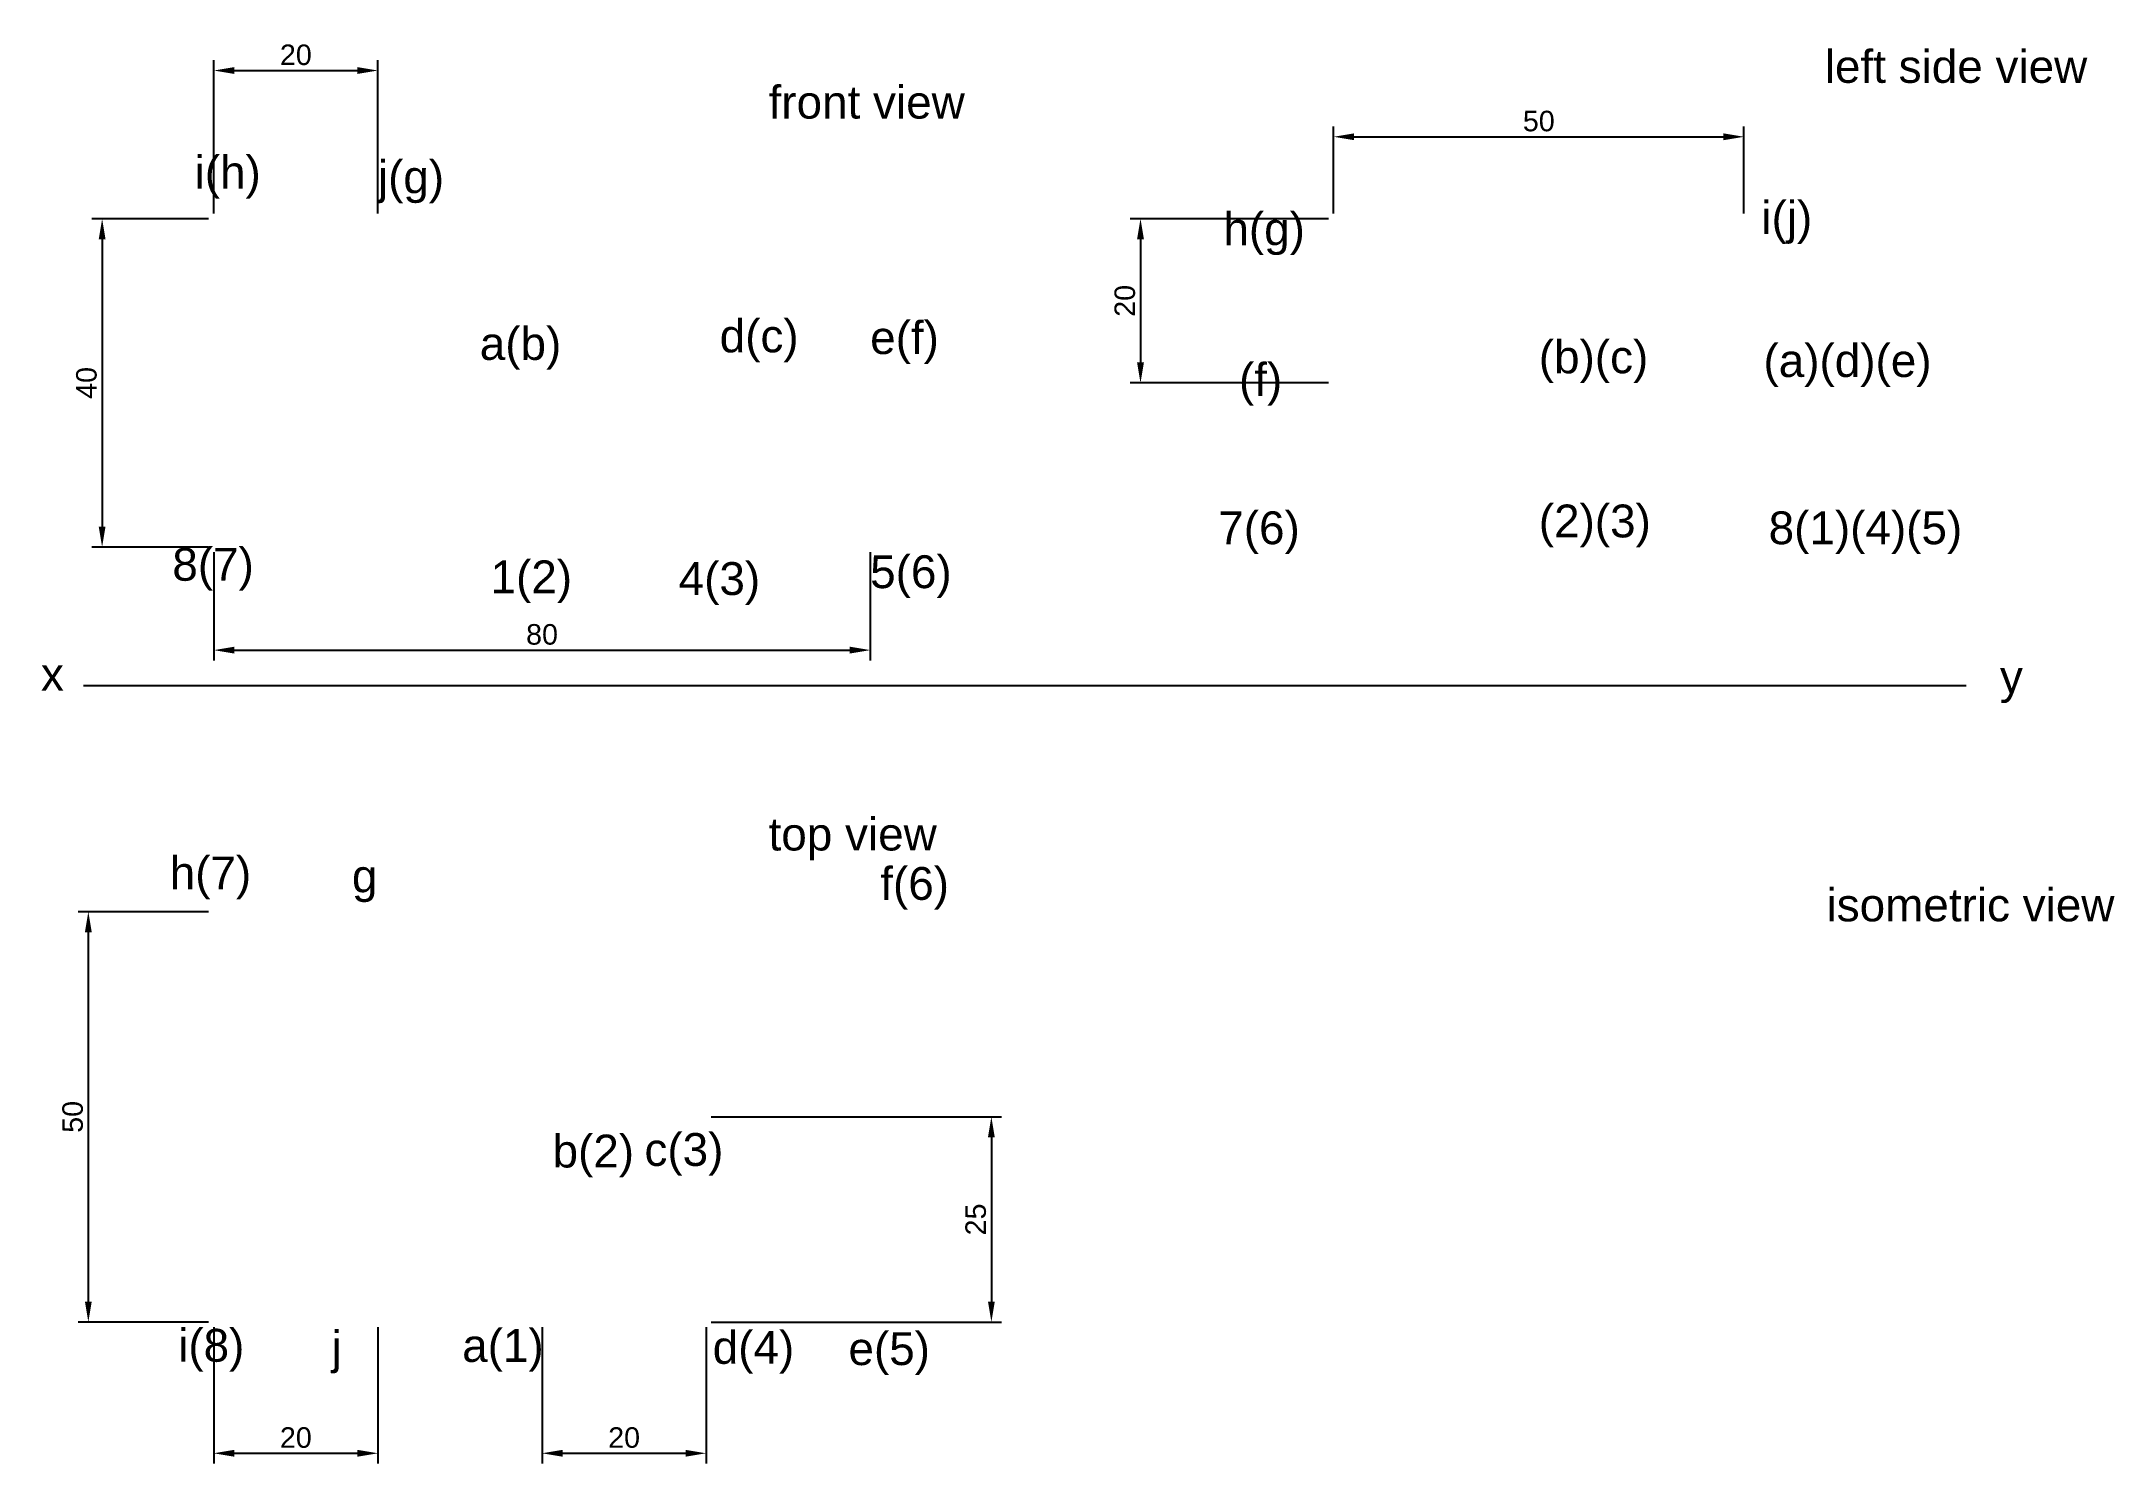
# Paper-space layout 'Layout1' of a CAD drawing. Header units: millimetres. Extents: x 3 to 256, y 16 to 190.
import ezdxf

# ---------------------------------------------------------------- set-up
doc = ezdxf.new("R2010")
doc.units = ezdxf.units.MM
doc.header["$PDMODE"] = 3
doc.header["$PDSIZE"] = -3
doc.styles.get("Standard").update_dxf_attribs({"font": 'arial.ttf'})
doc.dimstyles.new('ISO-25', dxfattribs={"dimtxt": 2.5, "dimasz": 2.5, "dimexe": 1.25, "dimexo": 0.625, "dimtad": 1, "dimtxsty": 'Standard', "dimcen": 2.5, "dimadec": 0, "dimazin": 0, "dimtfac": 1, "dimtmove": 0, "dimatfit": 3, "dimfxl": 1, "dimarcsym": 0})

# ---------------------------------------------------------------- blocks, each defined once
blk = doc.blocks.new('*D10')
at = {"color": 0, "lineweight": -2, "transparency": 16777216}
for p, q in [((160.7670282935519, 168.7825149563356), (160.7670282935519, 179.4005129388042)), ((210.7670282935519, 168.7825149563356), (210.7670282935519, 179.4005129388042)), ((163.2670282935519, 178.1505129388042), (208.2670282935519, 178.1505129388042))]:
    blk.add_line(p, q, dxfattribs=at)
at = {"color": 0, "transparency": 16777216}
for points in [[(163.2670282935519, 178.5671796054709), (163.2670282935519, 177.7338462721376), (160.7670282935519, 178.1505129388042)], [(208.2670282935519, 178.5671796054709), (208.2670282935519, 177.7338462721376), (210.7670282935519, 178.1505129388042)]]:
    blk.add_solid(points, dxfattribs=at)
at = {"layer": 'Defpoints', "color": 0, "transparency": 16777216}
for p in [(210.7670282935519, 178.1505129388042), (160.7670282935519, 168.1575149563356), (210.7670282935519, 168.1575149563356)]:
    blk.add_point(p, dxfattribs=at)
at = {"color": 0, "transparency": 16777216, "insert": (185.7670282935519, 180.0519454081085), "char_height": 2.5, "attachment_point": 5}
blk.add_mtext('50', dxfattribs=at)
blk = doc.blocks.new('*D11')
at = {"color": 0, "lineweight": -2, "transparency": 16777216}
for p, q in [((160.142028293552, 168.1575149563357), (135.9815682445505, 168.1575149563357)), ((137.2315682445505, 165.6575149563357), (137.2315682445505, 150.6575149563357)), ((160.1420282935574, 148.1575149563357), (135.9815682445505, 148.1575149563357))]:
    blk.add_line(p, q, dxfattribs=at)
at = {"color": 0, "transparency": 16777216}
for points in [[(136.8149015778838, 165.6575149563357), (137.6482349112171, 165.6575149563357), (137.2315682445505, 168.1575149563357)], [(136.8149015778838, 150.6575149563357), (137.6482349112171, 150.6575149563357), (137.2315682445505, 148.1575149563357)]]:
    blk.add_solid(points, dxfattribs=at)
at = {"layer": 'Defpoints', "color": 0, "transparency": 16777216}
for p in [(160.767028293552, 168.1575149563357), (137.2315682445505, 148.1575149563357), (160.7670282935574, 148.1575149563357)]:
    blk.add_point(p, dxfattribs=at)
at = {"color": 0, "transparency": 16777216, "insert": (135.3301357752462, 158.1575149563356), "char_height": 2.5, "attachment_point": 5, "rotation": 90}
blk.add_mtext('20', dxfattribs=at)
blk = doc.blocks.new('*D12')
at = {"color": 0, "lineweight": -2, "transparency": 16777216}
for p, q in [((24.30151549916128, 127.5325149563356), (24.30151549916128, 114.3472185094361)), ((104.3015154991613, 127.5325149563356), (104.3015154991613, 114.3472185094361)), ((26.80151549916128, 115.5972185094361), (101.8015154991613, 115.5972185094361))]:
    blk.add_line(p, q, dxfattribs=at)
at = {"color": 0, "transparency": 16777216}
for points in [[(26.80151549916128, 116.0138851761027), (26.80151549916128, 115.1805518427694), (24.30151549916128, 115.5972185094361)], [(101.8015154991613, 116.0138851761027), (101.8015154991613, 115.1805518427694), (104.3015154991613, 115.5972185094361)]]:
    blk.add_solid(points, dxfattribs=at)
at = {"layer": 'Defpoints', "color": 0, "transparency": 16777216}
for p in [(24.30151549916128, 128.1575149563356), (104.3015154991613, 128.1575149563356), (104.3015154991613, 115.5972185094361)]:
    blk.add_point(p, dxfattribs=at)
at = {"color": 0, "transparency": 16777216, "insert": (64.30151549916127, 117.4986509787403), "char_height": 2.5, "attachment_point": 5}
blk.add_mtext('80', dxfattribs=at)
blk = doc.blocks.new('*D13')
at = {"color": 0, "lineweight": -2, "transparency": 16777216}
for p, q in [((23.67651549916129, 168.1575149563357), (9.443883888549975, 168.1575149563357)), ((10.69388388854997, 165.6575149563357), (10.69388388854998, 130.6575149563357)), ((23.67651549916129, 128.1575149563357), (9.443883888549983, 128.1575149563357))]:
    blk.add_line(p, q, dxfattribs=at)
at = {"color": 0, "transparency": 16777216}
for points in [[(10.27721722188331, 165.6575149563357), (11.11055055521664, 165.6575149563357), (10.69388388854997, 168.1575149563357)], [(10.27721722188332, 130.6575149563357), (11.11055055521665, 130.6575149563357), (10.69388388854998, 128.1575149563357)]]:
    blk.add_solid(points, dxfattribs=at)
at = {"layer": 'Defpoints', "color": 0, "transparency": 16777216}
for p in [(24.3015154991613, 168.1575149563357), (10.69388388854998, 128.1575149563357), (24.3015154991613, 128.1575149563357)]:
    blk.add_point(p, dxfattribs=at)
at = {"color": 0, "transparency": 16777216, "insert": (8.79245141924579, 148.1575149563356), "char_height": 2.5, "attachment_point": 5, "rotation": 90}
blk.add_mtext('40', dxfattribs=at)
blk = doc.blocks.new('*D14')
at = {"color": 0, "lineweight": -2, "transparency": 16777216}
for p, q in [((24.30151549916128, 168.7825149563356), (24.30151549916128, 187.4719058093473)), ((44.30151549916128, 168.7825149563356), (44.30151549916128, 187.4719058093473)), ((26.80151549916128, 186.2219058093473), (41.80151549916128, 186.2219058093473))]:
    blk.add_line(p, q, dxfattribs=at)
at = {"color": 0, "transparency": 16777216}
for points in [[(26.80151549916128, 186.6385724760139), (26.80151549916128, 185.8052391426806), (24.30151549916128, 186.2219058093473)], [(41.80151549916128, 186.6385724760139), (41.80151549916128, 185.8052391426806), (44.30151549916128, 186.2219058093473)]]:
    blk.add_solid(points, dxfattribs=at)
at = {"layer": 'Defpoints', "color": 0, "transparency": 16777216}
for p in [(44.30151549916128, 186.2219058093473), (24.30151549916128, 168.1575149563356), (44.30151549916128, 168.1575149563356)]:
    blk.add_point(p, dxfattribs=at)
at = {"color": 0, "transparency": 16777216, "insert": (34.30151549916128, 188.1233382786515), "char_height": 2.5, "attachment_point": 5}
blk.add_mtext('20', dxfattribs=at)
blk = doc.blocks.new('*D15')
at = {"color": 0, "lineweight": -2, "transparency": 16777216}
for p, q in [((23.67651549916129, 83.72307500700916), (7.761202184248867, 83.72307500700916)), ((9.011202184248868, 81.22307500700916), (9.011202184248877, 36.22307500700914)), ((23.67651549916129, 33.72307500700914), (7.761202184248878, 33.72307500700914))]:
    blk.add_line(p, q, dxfattribs=at)
at = {"color": 0, "transparency": 16777216}
for points in [[(8.594535517582202, 81.22307500700916), (9.427868850915534, 81.22307500700916), (9.011202184248868, 83.72307500700916)], [(8.59453551758221, 36.22307500700914), (9.427868850915543, 36.22307500700914), (9.011202184248878, 33.72307500700914)]]:
    blk.add_solid(points, dxfattribs=at)
at = {"layer": 'Defpoints', "color": 0, "transparency": 16777216}
for p in [(24.30151549916129, 83.72307500700916), (9.011202184248878, 33.72307500700914), (24.30151549916129, 33.72307500700914)]:
    blk.add_point(p, dxfattribs=at)
at = {"color": 0, "transparency": 16777216, "insert": (7.109769714944658, 58.72307500700914), "char_height": 2.5, "attachment_point": 5, "rotation": 90}
blk.add_mtext('50', dxfattribs=at)
blk = doc.blocks.new('*D16')
at = {"color": 0, "lineweight": -2, "transparency": 16777216}
for p, q in [((84.9265154991613, 58.7230750070037), (120.3086026189952, 58.72307500700371)), ((119.0586026189952, 56.22307500700371), (119.0586026189952, 36.22307500700369)), ((84.9265154991613, 33.72307500700369), (120.3086026189952, 33.72307500700369))]:
    blk.add_line(p, q, dxfattribs=at)
at = {"color": 0, "transparency": 16777216}
for points in [[(118.6419359523285, 56.22307500700371), (119.4752692856618, 56.22307500700371), (119.0586026189952, 58.72307500700371)], [(118.6419359523285, 36.22307500700369), (119.4752692856618, 36.22307500700369), (119.0586026189952, 33.72307500700369)]]:
    blk.add_solid(points, dxfattribs=at)
at = {"layer": 'Defpoints', "color": 0, "transparency": 16777216}
for p in [(84.3015154991613, 58.7230750070037), (84.3015154991613, 33.72307500700369), (119.0586026189952, 33.72307500700369)]:
    blk.add_point(p, dxfattribs=at)
at = {"color": 0, "transparency": 16777216, "insert": (117.1571701496909, 46.22307500700365), "char_height": 2.5, "attachment_point": 5, "rotation": 90}
blk.add_mtext('25', dxfattribs=at)
blk = doc.blocks.new('*D17')
at = {"color": 0, "lineweight": -2, "transparency": 16777216}
for p, q in [((64.30151549916127, 33.09807500700367), (64.30151549916127, 16.48158043011222)), ((84.30151549916127, 33.09807500700367), (84.30151549916127, 16.48158043011222)), ((66.80151549916127, 17.73158043011222), (81.80151549916127, 17.73158043011222))]:
    blk.add_line(p, q, dxfattribs=at)
at = {"color": 0, "transparency": 16777216}
for points in [[(66.80151549916127, 18.14824709677888), (66.80151549916127, 17.31491376344555), (64.30151549916127, 17.73158043011222)], [(81.80151549916127, 18.14824709677888), (81.80151549916127, 17.31491376344555), (84.30151549916127, 17.73158043011222)]]:
    blk.add_solid(points, dxfattribs=at)
at = {"layer": 'Defpoints', "color": 0, "transparency": 16777216}
for p in [(64.30151549916127, 33.72307500700367), (84.30151549916127, 33.72307500700367), (84.30151549916127, 17.73158043011222)]:
    blk.add_point(p, dxfattribs=at)
at = {"color": 0, "transparency": 16777216, "insert": (74.30151549916127, 19.63301289941645), "char_height": 2.5, "attachment_point": 5}
blk.add_mtext('20', dxfattribs=at)
blk = doc.blocks.new('*D18')
at = {"color": 0, "lineweight": -2, "transparency": 16777216}
for p, q in [((24.30151549916128, 33.09807500700913), (24.30151549916128, 16.48158043011222)), ((44.30151549916128, 33.09807500700913), (44.30151549916128, 16.48158043011222)), ((26.80151549916128, 17.73158043011222), (41.80151549916128, 17.73158043011222))]:
    blk.add_line(p, q, dxfattribs=at)
at = {"color": 0, "transparency": 16777216}
for points in [[(26.80151549916128, 18.14824709677888), (26.80151549916128, 17.31491376344555), (24.30151549916128, 17.73158043011222)], [(41.80151549916128, 18.14824709677888), (41.80151549916128, 17.31491376344555), (44.30151549916128, 17.73158043011222)]]:
    blk.add_solid(points, dxfattribs=at)
at = {"layer": 'Defpoints', "color": 0, "transparency": 16777216}
for p in [(24.30151549916128, 33.72307500700913), (44.30151549916128, 33.72307500700913), (44.30151549916128, 17.73158043011222)]:
    blk.add_point(p, dxfattribs=at)
at = {"color": 0, "transparency": 16777216, "insert": (34.30151549916128, 19.63301289941645), "char_height": 2.5, "attachment_point": 5}
blk.add_mtext('20', dxfattribs=at)

psp = doc.layouts.get("Layout1")

# ---------------------------------------------------------------- linework, layer by layer
psp.add_line((8.435874505814013, 111.2971372971036), (237.8340577200446, 111.2971372971036))

# ---------------------------------------------------------------- texts
for s, p in [('left side view', (220.6157377418627, 184.7220293839261)), ('front view', (91.90710538737405, 180.3663255779657)), ('i(h)', (21.96183238870356, 171.8216662828398)), ('j(g)', (44.30151549916081, 171.2595963508471)), ('i(j)', (212.8893407303534, 166.3078936219146)), ('h(g)', (147.3330036453024, 164.9321902170917)), ('a(b)', (56.71262033236189, 150.9627245369192)), ('d(c)', (85.94947622239283, 151.8845045261689)), ('e(f)', (104.2854250552997, 151.6762827351465)), ('(b)(c)', (185.7670282935537, 149.3335040422912)), ('(a)(d)(e)', (213.1454964971946, 148.8824601756701)), ('(f)', (149.2318261974112, 146.5713635028587)), ('7(6)', (146.708918255527, 128.5027916502603)), ('(2)(3)', (185.7670282935628, 129.3335040422838)), ('8(1)(4)(5)', (213.7762234826656, 128.5027916502603)), ('8(7)', (19.24824451240727, 124.0531998782765)), ('1(2)', (58.02882613157942, 122.5252491284099)), ('4(3)', (80.94876217271292, 122.3170273373876)), ('5(6)', (104.2854250552997, 123.1499138667958)), ('x', (3.238506889990958, 110.6580369373353)), ('y', (241.9640913503357, 110.3489554056499)), ('top view', (91.90710538737403, 91.18203383022059)), ('h(7)', (18.92710967932749, 86.44537906176883)), ('g', (41.14018840177653, 86.0760415242011)), ('f(6)', (105.5162068233393, 85.16629064921942)), ('b(2)', (65.58141420122104, 52.55853654441459)), ('c(3)', (76.78312233187751, 52.74779152011563)), ('i(8)', (19.95829386480182, 28.88664484933285)), ('j', (38.66388356676885, 28.67978952710273)), ('a(1)', (54.57066987137102, 28.86735053847194)), ('d(4)', (85.09796483239654, 28.63198787194476)), ('e(5)', (101.6405394310206, 28.48129486135183))]:
    psp.add_text(s, height=4).set_placement(p)
at = {"insert": (220.8328121296694, 86.5497170308877), "char_height": 4, "width": 40.48929260773899, "attachment_point": 1}
psp.add_mtext('isometric view', dxfattribs=at)

# ---------------------------------------------------------------- dimensions: what is measured, and where the dimension line sits
for base, p1, p2, picture, middle in [((44.30151549916128, 186.2219058093473), (24.30151549916128, 168.1575149563356), (44.30151549916128, 168.1575149563356), '*D14', (34.30151549916128, 188.1233382786515)), ((210.7670282935519, 178.1505129388042), (160.7670282935519, 168.1575149563356), (210.7670282935519, 168.1575149563356), '*D10', (185.7670282935519, 180.0519454081085)), ((104.3015154991613, 115.5972185094361), (24.30151549916128, 128.1575149563356), (104.3015154991613, 128.1575149563356), '*D12', (64.30151549916127, 117.4986509787403)), ((44.30151549916128, 17.73158043011222), (24.30151549916128, 33.72307500700913), (44.30151549916128, 33.72307500700913), '*D18', (34.30151549916128, 19.63301289941645)), ((84.30151549916127, 17.73158043011222), (64.30151549916127, 33.72307500700367), (84.30151549916127, 33.72307500700367), '*D17', (74.30151549916127, 19.63301289941645))]:
    dim = psp.add_linear_dim(base=base, p1=p1, p2=p2, dimstyle='ISO-25', override={"dimlfac": -1})
    dim.commit()
    dim.dimension.update_dxf_attribs({"geometry": picture, "text_midpoint": middle})
for base, p1, p2, picture, middle in [((10.69388388854998, 128.1575149563357), (24.30151549916128, 168.1575149563356), (24.30151549916128, 128.1575149563356), '*D13', (8.79245141924579, 148.1575149563356)), ((137.2315682445505, 148.1575149563357), (160.7670282935519, 168.1575149563356), (160.7670282935574, 148.1575149563356), '*D11', (135.3301357752462, 158.1575149563356)), ((9.011202184248878, 33.72307500700914), (24.30151549916128, 83.72307500700913), (24.30151549916128, 33.72307500700913), '*D15', (7.109769714944658, 58.72307500700914)), ((119.0586026189952, 33.72307500700369), (84.30151549916127, 58.72307500700367), (84.30151549916127, 33.72307500700367), '*D16', (117.1571701496909, 46.22307500700365))]:
    dim = psp.add_linear_dim(base=base, p1=p1, p2=p2, angle=90, dimstyle='ISO-25', override={"dimlfac": -1})
    dim.commit()
    dim.dimension.update_dxf_attribs({"geometry": picture, "text_midpoint": middle})

doc.saveas('drawing.dxf')
